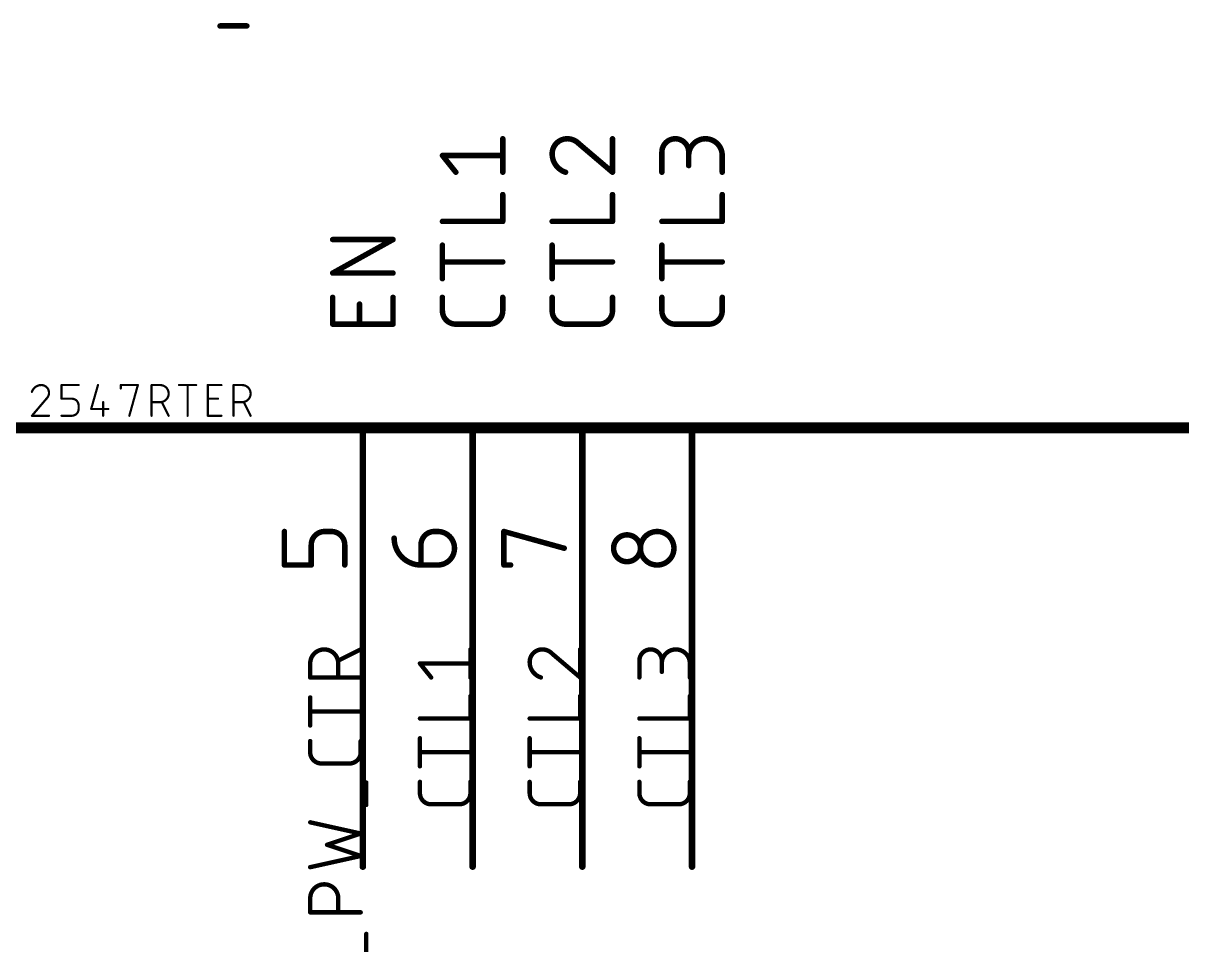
# Model space of a CAD drawing. Extents: x 0 to 261, y -15 to 164.
# Drawn here: x 164.86 to 191.68, y 74.39 to 95.73 of the extents above; entities that cross this region are included whole.
import ezdxf

# ---------------------------------------------------------------- set-up
doc = ezdxf.new("R2010")
doc.units = 0
for name, color, linetype in [('91', 110, 'CONTINUOUS'), ('94', 12, 'CONTINUOUS'), ('95', 253, 'CONTINUOUS'), ('96', 253, 'CONTINUOUS')]:
    doc.layers.add(name, color=color, linetype=linetype)

msp = doc.modelspace()

# ---------------------------------------------------------------- linework, layer by layer
at = {"layer": '91', "const_width": 0.1524}
for points in [[(172.72, 81.28), (172.72, 76.2)], [(175.26, 81.28), (175.26, 76.2)], [(177.8, 81.28), (177.8, 76.2)], [(180.34, 81.28), (180.34, 76.2)]]:
    msp.add_lwpolyline(points, dxfattribs=at)
at = {"layer": '91', "const_width": 0.0762}
for points in [[(172.7581, 81.28, 1), (172.6819, 81.28)], [(175.2981, 81.28, 1), (175.2219, 81.28)], [(177.8381, 81.28, 1), (177.7619, 81.28)], [(180.3781, 81.28, 1), (180.3019, 81.28)], [(172.6819, 76.2, 1), (172.7581, 76.2)], [(175.2219, 76.2, 1), (175.2981, 76.2)], [(177.7619, 76.2, 1), (177.8381, 76.2)], [(180.3019, 76.2, 1), (180.3781, 76.2)]]:
    msp.add_lwpolyline(points, format="xyb", dxfattribs=at)
at = {"layer": '94'}
for points, const_width in [([(193.04, 86.36), (162.56, 86.36)], 0.254), ([(172.72, 81.28), (172.72, 86.36)], 0.1524), ([(175.26, 81.28), (175.26, 86.36)], 0.1524), ([(177.8, 81.28), (177.8, 86.36)], 0.1524), ([(180.34, 81.28), (180.34, 86.36)], 0.1524)]:
    msp.add_lwpolyline(points, dxfattribs=dict(at, const_width=const_width))
at = {"layer": '94', "const_width": 0.0762}
for points in [[(172.7581, 86.36, 1), (172.6819, 86.36)], [(175.2981, 86.36, 1), (175.2219, 86.36)], [(177.8381, 86.36, 1), (177.7619, 86.36)], [(180.3781, 86.36, 1), (180.3019, 86.36)], [(172.6819, 81.28, 1), (172.7581, 81.28)], [(175.2219, 81.28, 1), (175.2981, 81.28)], [(177.7619, 81.28, 1), (177.8381, 81.28)], [(180.3019, 81.28, 1), (180.3781, 81.28)]]:
    msp.add_lwpolyline(points, format="xyb", dxfattribs=at)
at = {"layer": '95'}
for points, const_width in [([(169.4136, 95.6663), (170.0344, 95.6663)], 0.127), ([(175.9585, 92.2777), (175.9585, 93.0538)], 0.127), ([(178.4985, 92.2777), (178.4985, 93.0538)], 0.127), ([(177.7224, 92.9374), (178.4985, 92.2777)], 0.127), ([(179.6415, 92.2777), (179.6415, 92.7434)], 0.127), ([(180.2624, 92.7434), (180.2624, 92.4329)], 0.127), ([(174.8719, 92.2777), (174.5615, 92.6657)], 0.127), ([(174.5615, 92.6657), (175.9585, 92.6657)], 0.127), ([(181.0385, 92.2777), (181.0385, 92.6657)], 0.127), ([(175.9585, 91.1397), (175.9585, 91.7606)], 0.127), ([(178.4985, 91.1397), (178.4985, 91.7606)], 0.127), ([(181.0385, 91.1397), (181.0385, 91.7606)], 0.127), ([(174.5615, 91.1397), (175.9585, 91.1397)], 0.127), ([(177.1015, 91.1397), (178.4985, 91.1397)], 0.127), ([(179.6415, 91.1397), (181.0385, 91.1397)], 0.127), ([(172.0215, 89.9439), (173.4185, 90.72)], 0.127), ([(173.4185, 90.72), (172.0215, 90.72)], 0.127), ([(174.5615, 89.8138), (174.5615, 90.5899)], 0.127), ([(177.1015, 89.8138), (177.1015, 90.5899)], 0.127), ([(179.6415, 89.8138), (179.6415, 90.5899)], 0.127), ([(175.9585, 90.2018), (174.5615, 90.2018)], 0.127), ([(178.4985, 90.2018), (177.1015, 90.2018)], 0.127), ([(181.0385, 90.2018), (179.6415, 90.2018)], 0.127), ([(173.4185, 89.9439), (172.0215, 89.9439)], 0.127), ([(172.0215, 88.7603), (172.0215, 89.3812)], 0.127), ([(173.4185, 89.3812), (173.4185, 88.7603)], 0.127), ([(174.5615, 89.0707), (174.5615, 89.3812)], 0.127), ([(175.9585, 89.3812), (175.9585, 89.0707)], 0.127), ([(177.1015, 89.0707), (177.1015, 89.3812)], 0.127), ([(178.4985, 89.3812), (178.4985, 89.0707)], 0.127), ([(179.6415, 89.0707), (179.6415, 89.3812)], 0.127), ([(181.0385, 89.3812), (181.0385, 89.0707)], 0.127), ([(172.6424, 88.7603), (172.6424, 89.226)], 0.127), ([(173.4185, 88.7603), (172.0215, 88.7603)], 0.127), ([(175.6481, 88.7603), (174.8719, 88.7603)], 0.127), ([(178.1881, 88.7603), (177.4119, 88.7603)], 0.127), ([(180.7281, 88.7603), (179.9519, 88.7603)], 0.127), ([(170.9039, 83.1836), (170.9039, 83.9597)], 0.127), ([(171.9905, 83.9597), (171.8352, 83.9597)], 0.127), ([(174.3752, 83.9597), (174.4528, 83.9597)], 0.127), ([(175.9839, 83.1836), (175.9839, 83.9597)], 0.127), ([(175.9839, 83.9597), (177.3809, 83.5716)], 0.127), ([(171.5248, 83.6493), (171.5248, 83.1836)], 0.127), ([(172.3009, 83.1836), (172.3009, 83.6493)], 0.127), ([(174.0648, 83.1836), (174.0648, 83.6493)], 0.127), ([(171.5248, 83.1836), (170.9039, 83.1836)], 0.127), ([(174.4528, 83.1836), (174.0648, 83.1836)], 0.127), ([(176.1391, 83.1836), (175.9839, 83.1836)], 0.127), ([(172.6692, 81.2292), (172.1499, 80.9696)], 0.1016), ([(175.2092, 80.5801), (175.2092, 81.2292)], 0.1016), ([(177.7492, 80.5801), (177.7492, 81.2292)], 0.1016), ([(177.1001, 81.1318), (177.7492, 80.5801)], 0.1016), ([(179.1208, 80.5801), (179.1208, 80.9696)], 0.1016), ([(179.6401, 80.9696), (179.6401, 80.7099)], 0.1016), ([(171.5008, 80.5801), (171.5008, 80.9046)], 0.1016), ([(172.1499, 80.9046), (172.1499, 80.5801)], 0.1016), ([(174.3004, 80.5801), (174.0408, 80.9046)], 0.1016), ([(174.0408, 80.9046), (175.2092, 80.9046)], 0.1016), ([(180.2892, 80.5801), (180.2892, 80.9046)], 0.1016), ([(172.6692, 80.5801), (171.5008, 80.5801)], 0.1016), ([(175.2092, 79.6299), (175.2092, 80.1491)], 0.1016), ([(177.7492, 79.6299), (177.7492, 80.1491)], 0.1016), ([(180.2892, 79.6299), (180.2892, 80.1491)], 0.1016), ([(171.5008, 79.4678), (171.5008, 80.1169)], 0.1016), ([(172.6692, 79.7924), (171.5008, 79.7924)], 0.1016), ([(174.0408, 79.6299), (175.2092, 79.6299)], 0.1016), ([(176.5808, 79.6299), (177.7492, 79.6299)], 0.1016), ([(179.1208, 79.6299), (180.2892, 79.6299)], 0.1016), ([(171.5008, 78.8479), (171.5008, 79.1075)], 0.1016), ([(172.6692, 79.1075), (172.6692, 78.8479)], 0.1016), ([(174.0408, 78.5227), (174.0408, 79.1718)], 0.1016), ([(176.5808, 78.5227), (176.5808, 79.1718)], 0.1016), ([(179.1208, 78.5227), (179.1208, 79.1718)], 0.1016), ([(175.2092, 78.8472), (174.0408, 78.8472)], 0.1016), ([(177.7492, 78.8472), (176.5808, 78.8472)], 0.1016), ([(180.2892, 78.8472), (179.1208, 78.8472)], 0.1016), ([(172.4096, 78.5882), (171.7604, 78.5882)], 0.1016), ([(172.799, 77.6277), (172.799, 78.147)], 0.1016), ([(174.0408, 77.9027), (174.0408, 78.1624)], 0.1016), ([(175.2092, 78.1624), (175.2092, 77.9027)], 0.1016), ([(176.5808, 77.9027), (176.5808, 78.1624)], 0.1016), ([(177.7492, 78.1624), (177.7492, 77.9027)], 0.1016), ([(179.1208, 77.9027), (179.1208, 78.1624)], 0.1016), ([(180.2892, 78.1624), (180.2892, 77.9027)], 0.1016), ([(174.9496, 77.6431), (174.3004, 77.6431)], 0.1016), ([(177.4896, 77.6431), (176.8404, 77.6431)], 0.1016), ([(180.0296, 77.6431), (179.3804, 77.6431)], 0.1016), ([(172.6692, 76.9659), (171.5008, 77.2256)], 0.1016), ([(171.8903, 76.7063), (172.6692, 76.9659)], 0.1016), ([(172.6692, 76.4466), (171.8903, 76.7063)], 0.1016), ([(171.5008, 76.187), (172.6692, 76.4466)], 0.1016), ([(171.5008, 75.1414), (171.5008, 75.4659)], 0.1016), ([(172.1499, 75.4659), (172.1499, 75.1414)], 0.1016), ([(172.6692, 75.1414), (171.5008, 75.1414)], 0.1016), ([(172.799, 74.1225), (172.799, 74.6418)], 0.1016)]:
    msp.add_lwpolyline(points, dxfattribs=dict(at, const_width=const_width))
for points, const_width in [([(169.4136, 95.698, 1), (169.4136, 95.6345)], 0.0635), ([(170.0344, 95.6345, 1), (170.0344, 95.698)], 0.0635), ([(175.9903, 93.0538, 1), (175.9268, 93.0538)], 0.0635), ([(177.4507, 93.0538, 0.4142), (177.1015, 92.7045)], 0.127), ([(177.7224, 92.9374, 0.2053), (177.4507, 93.0538)], 0.127), ([(177.4507, 93.0855, 1), (177.4508, 93.022)], 0.0635), ([(177.4507, 93.022, 1), (177.4507, 93.0855)], 0.0635), ([(178.5302, 93.0538, 1), (178.4668, 93.0538)], 0.0635), ([(180.2624, 92.7434, 1), (179.6415, 92.7434)], 0.127), ([(181.0385, 92.6657, 1), (180.2624, 92.6657)], 0.127), ([(177.743, 92.9616, 1), (177.7018, 92.9132)], 0.0635), ([(177.6994, 92.9155, 1), (177.7454, 92.9593)], 0.0635), ([(179.6732, 92.7434, 1), (179.6098, 92.7434)], 0.0635), ([(180.2941, 92.7434, 1), (180.2306, 92.7434)], 0.0635), ([(174.5863, 92.6856, 1), (174.5367, 92.6459)], 0.0635), ([(174.5615, 92.6975, 1), (174.5615, 92.634)], 0.0635), ([(175.9585, 92.634, 1), (175.9585, 92.6975)], 0.0635), ([(177.1015, 92.7045, 0.3252), (177.4119, 92.2777)], 0.127), ([(177.1332, 92.7045, 1), (177.0698, 92.7045)], 0.0635), ([(177.0698, 92.7045, 1), (177.1333, 92.7045)], 0.0635), ([(179.6098, 92.7434, 1), (179.6732, 92.7434)], 0.0635), ([(180.2306, 92.7434, 1), (180.2941, 92.7434)], 0.0635), ([(180.2306, 92.6657, 1), (180.2941, 92.6657)], 0.0635), ([(181.0702, 92.6657, 1), (181.0068, 92.6657)], 0.0635), ([(181.0068, 92.6657, 1), (181.0702, 92.6657)], 0.0635), ([(174.8472, 92.2579, 1), (174.8967, 92.2975)], 0.0635), ([(175.9268, 92.2777, 1), (175.9903, 92.2777)], 0.0635), ([(177.4022, 92.2475, 1), (177.4217, 92.3079)], 0.0635), ([(178.4668, 92.2777, 1), (178.5302, 92.2777)], 0.0635), ([(178.4779, 92.2535, 1), (178.5191, 92.3019)], 0.0635), ([(179.6098, 92.2777, 1), (179.6732, 92.2777)], 0.0635), ([(180.2306, 92.4329, 1), (180.2941, 92.4329)], 0.0635), ([(181.0068, 92.2777, 1), (181.0702, 92.2777)], 0.0635), ([(175.9903, 91.7606, 1), (175.9268, 91.7606)], 0.0635), ([(178.5302, 91.7606, 1), (178.4668, 91.7606)], 0.0635), ([(181.0702, 91.7606, 1), (181.0068, 91.7606)], 0.0635), ([(174.5615, 91.1715, 1), (174.5615, 91.108)], 0.0635), ([(175.9585, 91.108, 1), (175.9585, 91.1715)], 0.0635), ([(177.1015, 91.1715, 1), (177.1015, 91.108)], 0.0635), ([(178.4985, 91.108, 1), (178.4985, 91.1715)], 0.0635), ([(179.6415, 91.1715, 1), (179.6415, 91.108)], 0.0635), ([(181.0385, 91.108, 1), (181.0385, 91.1715)], 0.0635), ([(175.9268, 91.1397, 1), (175.9903, 91.1397)], 0.0635), ([(178.4668, 91.1397, 1), (178.5302, 91.1397)], 0.0635), ([(181.0068, 91.1397, 1), (181.0702, 91.1397)], 0.0635), ([(172.0215, 90.7518, 1), (172.0215, 90.6883)], 0.0635), ([(173.4339, 90.6922, 1), (173.4031, 90.7478)], 0.0635), ([(173.4185, 90.6883, 1), (173.4185, 90.7518)], 0.0635), ([(174.5932, 90.5899, 1), (174.5298, 90.5899)], 0.0635), ([(177.1333, 90.5899, 1), (177.0698, 90.5899)], 0.0635), ([(179.6732, 90.5899, 1), (179.6098, 90.5899)], 0.0635), ([(174.5615, 90.2336, 1), (174.5615, 90.1701)], 0.0635), ([(175.9585, 90.1701, 1), (175.9585, 90.2336)], 0.0635), ([(177.1015, 90.2336, 1), (177.1015, 90.1701)], 0.0635), ([(178.4985, 90.1701, 1), (178.4985, 90.2336)], 0.0635), ([(179.6415, 90.2336, 1), (179.6415, 90.1701)], 0.0635), ([(181.0385, 90.1701, 1), (181.0385, 90.2336)], 0.0635), ([(172.0215, 89.9756, 1), (172.0215, 89.9121)], 0.0635), ([(172.0061, 89.9716, 1), (172.0369, 89.9161)], 0.0635), ([(173.4185, 89.9121, 1), (173.4185, 89.9756)], 0.0635), ([(174.5298, 89.8138, 1), (174.5932, 89.8138)], 0.0635), ([(177.0698, 89.8138, 1), (177.1333, 89.8138)], 0.0635), ([(179.6098, 89.8138, 1), (179.6732, 89.8138)], 0.0635), ([(172.0532, 89.3812, 1), (171.9898, 89.3812)], 0.0635), ([(173.4502, 89.3812, 1), (173.3868, 89.3812)], 0.0635), ([(174.5932, 89.3812, 1), (174.5298, 89.3812)], 0.0635), ([(175.9903, 89.3812, 1), (175.9268, 89.3812)], 0.0635), ([(177.1333, 89.3812, 1), (177.0698, 89.3812)], 0.0635), ([(178.5302, 89.3812, 1), (178.4668, 89.3812)], 0.0635), ([(179.6732, 89.3812, 1), (179.6098, 89.3812)], 0.0635), ([(181.0702, 89.3812, 1), (181.0068, 89.3812)], 0.0635), ([(172.6741, 89.226, 1), (172.6106, 89.226)], 0.0635), ([(174.5615, 89.0707, 0.4142), (174.8719, 88.7603)], 0.127), ([(174.5932, 89.0707, 1), (174.5297, 89.0707)], 0.0635), ([(174.5298, 89.0707, 1), (174.5932, 89.0707)], 0.0635), ([(175.6481, 88.7603, 0.4142), (175.9585, 89.0707)], 0.127), ([(175.9903, 89.0707, 1), (175.9268, 89.0707)], 0.0635), ([(175.9268, 89.0707, 1), (175.9903, 89.0707)], 0.0635), ([(177.1015, 89.0707, 0.4142), (177.4119, 88.7603)], 0.127), ([(177.1332, 89.0707, 1), (177.0697, 89.0707)], 0.0635), ([(177.0698, 89.0707, 1), (177.1333, 89.0707)], 0.0635), ([(178.1881, 88.7603, 0.4142), (178.4985, 89.0707)], 0.127), ([(178.5302, 89.0707, 1), (178.4668, 89.0707)], 0.0635), ([(178.4668, 89.0707, 1), (178.5302, 89.0707)], 0.0635), ([(179.6415, 89.0707, 0.4142), (179.9519, 88.7603)], 0.127), ([(179.6732, 89.0707, 1), (179.6097, 89.0707)], 0.0635), ([(179.6098, 89.0707, 1), (179.6732, 89.0707)], 0.0635), ([(180.7281, 88.7603, 0.4142), (181.0385, 89.0707)], 0.127), ([(181.0702, 89.0707, 1), (181.0068, 89.0707)], 0.0635), ([(181.0068, 89.0707, 1), (181.0702, 89.0707)], 0.0635), ([(172.0215, 88.7921, 1), (172.0215, 88.7285)], 0.0635), ([(171.9898, 88.7603, 1), (172.0532, 88.7603)], 0.0635), ([(172.6106, 88.7603, 1), (172.6741, 88.7603)], 0.0635), ([(173.3868, 88.7603, 1), (173.4502, 88.7603)], 0.0635), ([(173.4185, 88.7285, 1), (173.4185, 88.7921)], 0.0635), ([(174.8719, 88.7921, 1), (174.8719, 88.7285)], 0.0635), ([(174.8719, 88.7285, 1), (174.8719, 88.7921)], 0.0635), ([(175.6481, 88.7921, 1), (175.6481, 88.7285)], 0.0635), ([(175.6481, 88.7285, 1), (175.6481, 88.7921)], 0.0635), ([(177.4119, 88.7921, 1), (177.4119, 88.7285)], 0.0635), ([(177.4119, 88.7285, 1), (177.4119, 88.7921)], 0.0635), ([(178.1881, 88.7921, 1), (178.1881, 88.7285)], 0.0635), ([(178.1881, 88.7285, 1), (178.1881, 88.7921)], 0.0635), ([(179.9519, 88.7921, 1), (179.9519, 88.7285)], 0.0635), ([(179.9519, 88.7285, 1), (179.9519, 88.7921)], 0.0635), ([(180.7281, 88.7921, 1), (180.7281, 88.7285)], 0.0635), ([(180.7281, 88.7285, 1), (180.7281, 88.7921)], 0.0635), ([(170.9357, 83.9597, 1), (170.8722, 83.9597)], 0.0635), ([(171.8352, 83.9597, 0.4142), (171.5248, 83.6493)], 0.127), ([(171.8352, 83.9915, 1), (171.8352, 83.9279)], 0.0635), ([(171.8352, 83.9279, 1), (171.8352, 83.9915)], 0.0635), ([(171.9905, 83.9915, 1), (171.9905, 83.9279)], 0.0635), ([(172.3009, 83.6493, 0.4142), (171.9905, 83.9597)], 0.127), ([(171.9905, 83.9279, 1), (171.9905, 83.9915)], 0.0635), ([(174.3752, 83.9597, 0.4142), (174.0648, 83.6493)], 0.127), ([(174.3752, 83.9915, 1), (174.3752, 83.9279)], 0.0635), ([(174.3752, 83.9279, 1), (174.3752, 83.9915)], 0.0635), ([(174.4528, 83.9915, 1), (174.4528, 83.9279)], 0.0635), ([(174.4528, 83.1836, 1), (174.4528, 83.9597)], 0.127), ([(174.4528, 83.9279, 1), (174.4528, 83.9915)], 0.0635), ([(175.9924, 83.9903, 1), (175.9754, 83.9291)], 0.0635), ([(176.0156, 83.9597, 1), (175.9522, 83.9597)], 0.0635), ([(179.5328, 83.9597, 1), (179.5328, 83.1836)], 0.127), ([(179.5328, 83.9915, 1), (179.5328, 83.9279)], 0.0635), ([(179.5328, 83.1836, 1), (179.5328, 83.9597)], 0.127), ([(179.5328, 83.9279, 1), (179.5328, 83.9914)], 0.0635), ([(171.5565, 83.6493, 1), (171.493, 83.6493)], 0.0635), ([(171.493, 83.6493, 1), (171.5565, 83.6493)], 0.0635), ([(172.3327, 83.6493, 1), (172.2692, 83.6493)], 0.0635), ([(172.2692, 83.6493, 1), (172.3327, 83.6493)], 0.0635), ([(173.4439, 83.8045, 0.4142), (174.0648, 83.1836)], 0.127), ([(173.4756, 83.8045, 1), (173.4121, 83.8045)], 0.0635), ([(174.0965, 83.6493, 1), (174.033, 83.6493)], 0.0635), ([(174.033, 83.6493, 1), (174.0965, 83.6493)], 0.0635), ([(178.8343, 83.8821, 1), (178.8343, 83.2612)], 0.127), ([(178.8343, 83.2612, 1), (178.8343, 83.8821)], 0.127), ([(178.8343, 83.9138, 1), (178.8343, 83.8503)], 0.0635), ([(178.8343, 83.8503, 1), (178.8343, 83.9138)], 0.0635), ([(177.3724, 83.5411, 1), (177.3894, 83.6022)], 0.0635), ([(170.9039, 83.2153, 1), (170.9039, 83.1518)], 0.0635), ([(170.8722, 83.1836, 1), (170.9357, 83.1836)], 0.0635), ([(171.493, 83.1836, 1), (171.5565, 83.1836)], 0.0635), ([(171.5248, 83.1518, 1), (171.5248, 83.2153)], 0.0635), ([(172.2692, 83.1836, 1), (172.3327, 83.1836)], 0.0635), ([(174.0648, 83.2153, 1), (174.0648, 83.1518)], 0.0635), ([(174.033, 83.1836, 1), (174.0965, 83.1836)], 0.0635), ([(174.0648, 83.1518, 1), (174.0648, 83.2153)], 0.0635), ([(174.4528, 83.2153, 1), (174.4528, 83.1518)], 0.0635), ([(174.4528, 83.1518, 1), (174.4528, 83.2153)], 0.0635), ([(175.9839, 83.2153, 1), (175.9839, 83.1518)], 0.0635), ([(175.9522, 83.1836, 1), (176.0156, 83.1836)], 0.0635), ([(176.1391, 83.1518, 1), (176.1391, 83.2153)], 0.0635), ([(178.8343, 83.2929, 1), (178.8343, 83.2294)], 0.0635), ([(178.8343, 83.2294, 1), (178.8343, 83.293)], 0.0635), ([(179.5328, 83.2153, 1), (179.5328, 83.1518)], 0.0635), ([(179.5328, 83.1518, 1), (179.5328, 83.2153)], 0.0635), ([(172.1499, 80.9046, 1), (171.5008, 80.9046)], 0.1016), ([(172.6806, 81.2065, 1), (172.6578, 81.2519)], 0.0508), ([(175.2346, 81.2292, 1), (175.1838, 81.2292)], 0.0508), ([(176.8729, 81.2292, 0.4142), (176.5808, 80.9371)], 0.1016), ([(177.1001, 81.1318, 0.2053), (176.8729, 81.2292)], 0.1016), ([(176.8729, 81.2546, 1), (176.8729, 81.2038)], 0.0508), ([(176.8729, 81.2038, 1), (176.8729, 81.2546)], 0.0508), ([(177.7746, 81.2292, 1), (177.7238, 81.2292)], 0.0508), ([(179.6401, 80.9696, 1), (179.1208, 80.9696)], 0.1016), ([(180.2892, 80.9046, 1), (179.6401, 80.9046)], 0.1016), ([(172.1386, 80.9923, 1), (172.1613, 80.9468)], 0.0508), ([(177.1165, 81.1512, 1), (177.0836, 81.1125)], 0.0508), ([(177.0817, 81.1143, 1), (177.1185, 81.1494)], 0.0508), ([(179.1462, 80.9696, 1), (179.0954, 80.9696)], 0.0508), ([(179.6655, 80.9696, 1), (179.6147, 80.9696)], 0.0508), ([(171.5262, 80.9046, 1), (171.4754, 80.9046)], 0.0508), ([(171.4754, 80.9046, 1), (171.5262, 80.9046)], 0.0508), ([(172.1753, 80.9046, 1), (172.1245, 80.9046)], 0.0508), ([(172.1245, 80.9046, 1), (172.1753, 80.9046)], 0.0508), ([(174.0606, 80.9205, 1), (174.021, 80.8888)], 0.0508), ([(174.0408, 80.93, 1), (174.0408, 80.8792)], 0.0508), ([(175.2092, 80.8792, 1), (175.2092, 80.93)], 0.0508), ([(176.5808, 80.9371, 0.3252), (176.8404, 80.5801)], 0.1016), ([(176.6062, 80.9371, 1), (176.5554, 80.9371)], 0.0508), ([(176.5554, 80.9371, 1), (176.6062, 80.9371)], 0.0508), ([(179.0954, 80.9696, 1), (179.1462, 80.9696)], 0.0508), ([(179.6147, 80.9696, 1), (179.6655, 80.9696)], 0.0508), ([(179.6147, 80.9046, 1), (179.6655, 80.9046)], 0.0508), ([(179.6147, 80.7099, 1), (179.6655, 80.7099)], 0.0508), ([(180.3146, 80.9046, 1), (180.2638, 80.9046)], 0.0508), ([(180.2638, 80.9046, 1), (180.3146, 80.9046)], 0.0508), ([(171.5008, 80.6055, 1), (171.5008, 80.5547)], 0.0508), ([(171.4754, 80.5801, 1), (171.5262, 80.5801)], 0.0508), ([(172.1245, 80.5801, 1), (172.1753, 80.5801)], 0.0508), ([(172.6692, 80.5547, 1), (172.6692, 80.6055)], 0.0508), ([(174.2806, 80.5642, 1), (174.3203, 80.596)], 0.0508), ([(175.1838, 80.5801, 1), (175.2346, 80.5801)], 0.0508), ([(176.8326, 80.5559, 1), (176.8483, 80.6043)], 0.0508), ([(177.7238, 80.5801, 1), (177.7746, 80.5801)], 0.0508), ([(177.7327, 80.5607, 1), (177.7657, 80.5994)], 0.0508), ([(179.0954, 80.5801, 1), (179.1462, 80.5801)], 0.0508), ([(180.2638, 80.5801, 1), (180.3146, 80.5801)], 0.0508), ([(175.2346, 80.1491, 1), (175.1838, 80.1491)], 0.0508), ([(177.7746, 80.1491, 1), (177.7238, 80.1491)], 0.0508), ([(180.3146, 80.1491, 1), (180.2638, 80.1491)], 0.0508), ([(171.5262, 80.1169, 1), (171.4754, 80.1169)], 0.0508), ([(171.5008, 79.8178, 1), (171.5008, 79.767)], 0.0508), ([(172.6692, 79.767, 1), (172.6692, 79.8178)], 0.0508), ([(174.0408, 79.6553, 1), (174.0408, 79.6044)], 0.0508), ([(175.2092, 79.6044, 1), (175.2092, 79.6553)], 0.0508), ([(176.5808, 79.6553, 1), (176.5808, 79.6044)], 0.0508), ([(177.7492, 79.6044, 1), (177.7492, 79.6553)], 0.0508), ([(179.1208, 79.6553, 1), (179.1208, 79.6044)], 0.0508), ([(180.2892, 79.6044, 1), (180.2892, 79.6553)], 0.0508), ([(171.4754, 79.4678, 1), (171.5262, 79.4678)], 0.0508), ([(175.1838, 79.6299, 1), (175.2346, 79.6299)], 0.0508), ([(177.7238, 79.6299, 1), (177.7746, 79.6299)], 0.0508), ([(180.2638, 79.6299, 1), (180.3146, 79.6299)], 0.0508), ([(171.5262, 79.1075, 1), (171.4754, 79.1075)], 0.0508), ([(172.6946, 79.1075, 1), (172.6438, 79.1075)], 0.0508), ([(174.0662, 79.1718, 1), (174.0154, 79.1718)], 0.0508), ([(176.6062, 79.1718, 1), (176.5554, 79.1718)], 0.0508), ([(179.1462, 79.1718, 1), (179.0954, 79.1718)], 0.0508), ([(171.5008, 78.8479, 0.4142), (171.7604, 78.5882)], 0.1016), ([(171.5262, 78.8479, 1), (171.4754, 78.8479)], 0.0508), ([(171.4754, 78.8479, 1), (171.5262, 78.8479)], 0.0508), ([(172.4096, 78.5882, 0.4142), (172.6692, 78.8479)], 0.1016), ([(172.6946, 78.8479, 1), (172.6438, 78.8479)], 0.0508), ([(172.6438, 78.8479, 1), (172.6946, 78.8479)], 0.0508), ([(174.0408, 78.8726, 1), (174.0408, 78.8218)], 0.0508), ([(175.2092, 78.8218, 1), (175.2092, 78.8726)], 0.0508), ([(176.5808, 78.8726, 1), (176.5808, 78.8218)], 0.0508), ([(177.7492, 78.8218, 1), (177.7492, 78.8726)], 0.0508), ([(179.1208, 78.8726, 1), (179.1208, 78.8218)], 0.0508), ([(180.2892, 78.8218, 1), (180.2892, 78.8726)], 0.0508), ([(171.7604, 78.6136, 1), (171.7604, 78.5628)], 0.0508), ([(171.7604, 78.5628, 1), (171.7604, 78.6136)], 0.0508), ([(172.4096, 78.6136, 1), (172.4096, 78.5628)], 0.0508), ([(172.4096, 78.5628, 1), (172.4096, 78.6136)], 0.0508), ([(174.0154, 78.5227, 1), (174.0662, 78.5227)], 0.0508), ([(176.5554, 78.5227, 1), (176.6062, 78.5227)], 0.0508), ([(179.0954, 78.5227, 1), (179.1462, 78.5227)], 0.0508), ([(172.8244, 78.147, 1), (172.7736, 78.147)], 0.0508), ([(174.0662, 78.1624, 1), (174.0154, 78.1624)], 0.0508), ([(175.2346, 78.1624, 1), (175.1838, 78.1624)], 0.0508), ([(176.6062, 78.1624, 1), (176.5554, 78.1624)], 0.0508), ([(177.7746, 78.1624, 1), (177.7238, 78.1624)], 0.0508), ([(179.1462, 78.1624, 1), (179.0954, 78.1624)], 0.0508), ([(180.3146, 78.1624, 1), (180.2638, 78.1624)], 0.0508), ([(174.0408, 77.9027, 0.4142), (174.3004, 77.6431)], 0.1016), ([(174.0662, 77.9027, 1), (174.0154, 77.9027)], 0.0508), ([(174.0154, 77.9027, 1), (174.0662, 77.9027)], 0.0508), ([(174.9496, 77.6431, 0.4142), (175.2092, 77.9027)], 0.1016), ([(175.2346, 77.9027, 1), (175.1838, 77.9027)], 0.0508), ([(175.1838, 77.9027, 1), (175.2346, 77.9027)], 0.0508), ([(176.5808, 77.9027, 0.4142), (176.8404, 77.6431)], 0.1016), ([(176.6062, 77.9027, 1), (176.5554, 77.9027)], 0.0508), ([(176.5554, 77.9027, 1), (176.6062, 77.9027)], 0.0508), ([(177.4896, 77.6431, 0.4142), (177.7492, 77.9027)], 0.1016), ([(177.7746, 77.9027, 1), (177.7238, 77.9027)], 0.0508), ([(177.7238, 77.9027, 1), (177.7746, 77.9027)], 0.0508), ([(179.1208, 77.9027, 0.4142), (179.3804, 77.6431)], 0.1016), ([(179.1462, 77.9027, 1), (179.0954, 77.9027)], 0.0508), ([(179.0954, 77.9027, 1), (179.1462, 77.9027)], 0.0508), ([(180.0296, 77.6431, 0.4142), (180.2892, 77.9027)], 0.1016), ([(180.3146, 77.9027, 1), (180.2638, 77.9027)], 0.0508), ([(180.2638, 77.9027, 1), (180.3146, 77.9027)], 0.0508), ([(172.7736, 77.6277, 1), (172.8244, 77.6277)], 0.0508), ([(174.3004, 77.6685, 1), (174.3004, 77.6177)], 0.0508), ([(174.3004, 77.6177, 1), (174.3004, 77.6685)], 0.0508), ([(174.9496, 77.6685, 1), (174.9496, 77.6177)], 0.0508), ([(174.9496, 77.6177, 1), (174.9496, 77.6685)], 0.0508), ([(176.8404, 77.6685, 1), (176.8404, 77.6177)], 0.0508), ([(176.8404, 77.6177, 1), (176.8404, 77.6685)], 0.0508), ([(177.4896, 77.6685, 1), (177.4896, 77.6177)], 0.0508), ([(177.4896, 77.6177, 1), (177.4896, 77.6685)], 0.0508), ([(179.3804, 77.6685, 1), (179.3804, 77.6177)], 0.0508), ([(179.3804, 77.6177, 1), (179.3804, 77.6685)], 0.0508), ([(180.0296, 77.6685, 1), (180.0296, 77.6177)], 0.0508), ([(180.0296, 77.6177, 1), (180.0296, 77.6685)], 0.0508), ([(171.5063, 77.2504, 1), (171.4953, 77.2008)], 0.0508), ([(172.6772, 76.9418, 1), (172.6612, 76.99)], 0.0508), ([(172.6637, 76.9411, 1), (172.6747, 76.9907)], 0.0508), ([(171.8983, 76.7304, 1), (171.8822, 76.6822)], 0.0508), ([(171.8822, 76.7304, 1), (171.8983, 76.6822)], 0.0508), ([(172.6612, 76.4225, 1), (172.6772, 76.4707)], 0.0508), ([(172.6747, 76.4218, 1), (172.6637, 76.4714)], 0.0508), ([(171.4953, 76.2118, 1), (171.5063, 76.1622)], 0.0508), ([(172.1499, 75.4659, 1), (171.5008, 75.4659)], 0.1016), ([(171.5262, 75.4659, 1), (171.4754, 75.4659)], 0.0508), ([(171.4754, 75.4659, 1), (171.5262, 75.4659)], 0.0508), ([(172.1753, 75.4659, 1), (172.1245, 75.4659)], 0.0508), ([(172.1245, 75.4659, 1), (172.1753, 75.4659)], 0.0508), ([(171.5008, 75.1668, 1), (171.5008, 75.116)], 0.0508), ([(171.4754, 75.1414, 1), (171.5262, 75.1414)], 0.0508), ([(172.1245, 75.1414, 1), (172.1753, 75.1414)], 0.0508), ([(172.6692, 75.116, 1), (172.6692, 75.1668)], 0.0508), ([(172.8244, 74.6418, 1), (172.7736, 74.6418)], 0.0508)]:
    msp.add_lwpolyline(points, format="xyb", dxfattribs=dict(at, const_width=const_width))
at = {"layer": '96'}
for points, const_width in [([(165.2767, 87.3506, 0.3252), (165.0593, 87.1926)], 0.0508), ([(165.0473, 87.1965, 1), (165.0714, 87.1886)], 0.0254), ([(165.4545, 87.1728, 0.4142), (165.2767, 87.3506)], 0.0508), ([(165.2767, 87.3633, 1), (165.2767, 87.3379)], 0.0254), ([(165.2767, 87.3379, 1), (165.2767, 87.3633)], 0.0254), ([(165.3952, 87.0345, 0.2052), (165.4545, 87.1728)], 0.0508), ([(165.4672, 87.1728, 1), (165.4418, 87.1728)], 0.0254), ([(165.4418, 87.1728, 1), (165.4672, 87.1728)], 0.0254), ([(165.7451, 87.3633, 1), (165.7451, 87.3379)], 0.0254), ([(165.7578, 87.3506, 1), (165.7325, 87.3506)], 0.0254), ([(166.1403, 87.3379, 1), (166.1403, 87.3633)], 0.0254), ([(166.6012, 87.3471, 1), (166.5768, 87.3541)], 0.0254), ([(167.1294, 87.3506, 1), (167.104, 87.3506)], 0.0254), ([(167.1167, 87.3633, 1), (167.1167, 87.3379)], 0.0254), ([(167.104, 87.2716, 1), (167.1294, 87.2716)], 0.0254), ([(167.5241, 87.3472, 1), (167.4996, 87.354)], 0.0254), ([(167.5119, 87.3379, 1), (167.5119, 87.3633)], 0.0254), ([(167.8422, 87.3506, 1), (167.8168, 87.3506)], 0.0254), ([(167.8295, 87.3633, 1), (167.8295, 87.3379)], 0.0254), ([(168.027, 86.9555, 1), (168.027, 87.3506)], 0.0508), ([(168.027, 87.3633, 1), (168.027, 87.3379)], 0.0254), ([(168.027, 87.3379, 1), (168.027, 87.3633)], 0.0254), ([(168.4655, 87.3633, 1), (168.4655, 87.3379)], 0.0254), ([(168.6757, 87.3506, 1), (168.6503, 87.3506)], 0.0254), ([(168.8606, 87.3379, 1), (168.8606, 87.3633)], 0.0254), ([(169.1424, 87.3506, 1), (169.117, 87.3506)], 0.0254), ([(169.1297, 87.3633, 1), (169.1297, 87.3379)], 0.0254), ([(169.4457, 87.3379, 1), (169.4457, 87.3633)], 0.0254), ([(169.7395, 87.3506, 1), (169.7141, 87.3506)], 0.0254), ([(169.7268, 87.3633, 1), (169.7268, 87.3379)], 0.0254), ([(169.9244, 86.9555, 1), (169.9244, 87.3506)], 0.0508), ([(169.9244, 87.3633, 1), (169.9244, 87.3379)], 0.0254), ([(169.9244, 87.3379, 1), (169.9244, 87.3633)], 0.0254), ([(165.3864, 87.0437, 1), (165.404, 87.0253)], 0.0254), ([(165.4049, 87.0263, 1), (165.3855, 87.0427)], 0.0254), ([(165.7451, 87.0472, 1), (165.7451, 87.0218)], 0.0254), ([(165.7325, 87.0345, 1), (165.7578, 87.0345)], 0.0254), ([(166.1403, 86.8765, 0.4142), (165.9822, 87.0345)], 0.0508), ([(165.9822, 87.0472, 1), (165.9822, 87.0218)], 0.0254), ([(165.9822, 87.0218, 1), (165.9822, 87.0472)], 0.0254), ([(166.153, 86.8765, 1), (166.1276, 86.8765)], 0.0254), ([(166.7202, 86.9555, 1), (166.6948, 86.9555)], 0.0254), ([(167.8295, 86.9682, 1), (167.8295, 86.9428)], 0.0254), ([(168.027, 86.9682, 1), (168.027, 86.9428)], 0.0254), ([(168.027, 86.9428, 1), (168.027, 86.9682)], 0.0254), ([(168.0779, 86.9612, 1), (168.0552, 86.9498)], 0.0254), ([(169.1297, 87.0472, 1), (169.1297, 87.0218)], 0.0254), ([(169.3667, 87.0218, 1), (169.3667, 87.0472)], 0.0254), ([(169.7268, 86.9682, 1), (169.7268, 86.9428)], 0.0254), ([(169.9244, 86.9682, 1), (169.9244, 86.9428)], 0.0254), ([(169.9244, 86.9428, 1), (169.9244, 86.9682)], 0.0254), ([(169.9752, 86.9612, 1), (169.9525, 86.9498)], 0.0254), ([(165.0594, 86.6521, 1), (165.0594, 86.6267)], 0.0254), ([(165.0497, 86.6476, 1), (165.069, 86.6312)], 0.0254), ([(165.4545, 86.6267, 1), (165.4545, 86.6521)], 0.0254), ([(165.7451, 86.6521, 1), (165.7451, 86.6267)], 0.0254), ([(165.9822, 86.6394, 0.4142), (166.1403, 86.7974)], 0.0508), ([(165.9822, 86.6521, 1), (165.9822, 86.6267)], 0.0254), ([(165.9822, 86.6267, 1), (165.9822, 86.6521)], 0.0254), ([(166.1276, 86.8765, 1), (166.153, 86.8765)], 0.0254), ([(166.153, 86.7974, 1), (166.1276, 86.7974)], 0.0254), ([(166.1276, 86.7974, 1), (166.153, 86.7974)], 0.0254), ([(166.4309, 86.8101, 1), (166.4309, 86.7847)], 0.0254), ([(166.4187, 86.8009, 1), (166.4432, 86.794)], 0.0254), ([(166.6948, 86.6394, 1), (166.7202, 86.6394)], 0.0254), ([(166.8261, 86.7847, 1), (166.8261, 86.8101)], 0.0254), ([(167.3021, 86.6428, 1), (167.3265, 86.636)], 0.0254), ([(167.8168, 86.6394, 1), (167.8422, 86.6394)], 0.0254), ([(168.2132, 86.6337, 1), (168.2359, 86.6451)], 0.0254), ([(168.6503, 86.6394, 1), (168.6757, 86.6394)], 0.0254), ([(169.1297, 86.6521, 1), (169.1297, 86.6267)], 0.0254), ([(169.117, 86.6394, 1), (169.1424, 86.6394)], 0.0254), ([(169.4457, 86.6267, 1), (169.4457, 86.6521)], 0.0254), ([(169.7141, 86.6394, 1), (169.7395, 86.6394)], 0.0254), ([(170.1106, 86.6337, 1), (170.1333, 86.6451)], 0.0254)]:
    msp.add_lwpolyline(points, format="xyb", dxfattribs=dict(at, const_width=const_width))
at = {"layer": '96', "const_width": 0.0508}
for points in [[(165.7451, 87.0345), (165.7451, 87.3506)], [(165.7451, 87.3506), (166.1403, 87.3506)], [(166.589, 87.3506), (166.4309, 86.7974)], [(167.1167, 87.2716), (167.1167, 87.3506)], [(167.1167, 87.3506), (167.5119, 87.3506)], [(167.5119, 87.3506), (167.3143, 86.6394)], [(167.8295, 86.6394), (167.8295, 87.3506)], [(167.8295, 87.3506), (168.027, 87.3506)], [(168.4655, 87.3506), (168.8606, 87.3506)], [(168.663, 86.6394), (168.663, 87.3506)], [(169.1297, 86.6394), (169.1297, 87.3506)], [(169.1297, 87.3506), (169.4457, 87.3506)], [(169.7268, 86.6394), (169.7268, 87.3506)], [(169.7268, 87.3506), (169.9244, 87.3506)], [(165.3952, 87.0345), (165.0594, 86.6394)], [(165.9822, 87.0345), (165.7451, 87.0345)], [(166.1403, 86.7974), (166.1403, 86.8765)], [(166.7075, 86.9555), (166.7075, 86.6394)], [(168.027, 86.9555), (167.8295, 86.9555)], [(168.2246, 86.6394), (168.0665, 86.9555)], [(169.1297, 87.0345), (169.3667, 87.0345)], [(169.9244, 86.9555), (169.7268, 86.9555)], [(170.1219, 86.6394), (169.9639, 86.9555)], [(165.0594, 86.6394), (165.4545, 86.6394)], [(165.7451, 86.6394), (165.9822, 86.6394)], [(166.4309, 86.7974), (166.8261, 86.7974)], [(169.4457, 86.6394), (169.1297, 86.6394)]]:
    msp.add_lwpolyline(points, dxfattribs=at)

doc.saveas('drawing.dxf')
